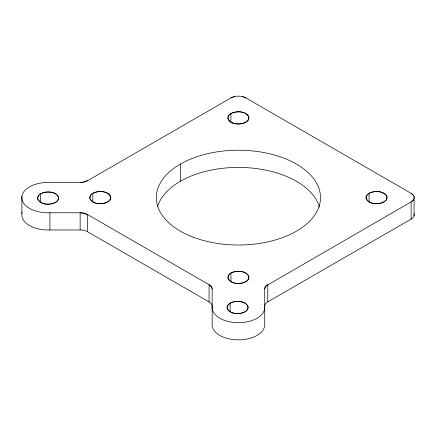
<?xml version="1.0" encoding="UTF-8"?>
<svg xmlns="http://www.w3.org/2000/svg" width="436" height="436" viewBox="0 0 436 436"><rect width="100%" height="100%" fill="white"/><g stroke="black" fill="none" stroke-linecap="round" stroke-linejoin="round"><path stroke-width="0.65" d="M414.069 215.766L414.069 196.674M234.377 96.596L230.966 97.909L87.652 180.651L83.352 182.123L80.208 182.433L48.096 182.433A26.313 15.195 0 0 0 21.8 198.151A26.313 15.195 0 0 0 49.917 212.779L80.142 212.779L83.292 213.09L87.587 214.561L209.073 284.697L211.624 287.182L212.152 288.997L212.152 323.637A26.313 15.195 0 0 0 237.495 339.867A26.313 15.195 0 0 0 264.723 324.684L264.723 288.959L265.044 287.542L266.298 285.793L411.115 201.923L413.399 199.95M40.619 193.769L38.466 195.628L37.703 198.609C40.728 205.934 52.707 205.558 57.732 200.544L58.5 197.563C55.955 190.859 46.14 191.077 40.619 193.769L40.619 202.364M92.803 193.311L90.65 195.17L89.887 198.146C92.912 205.465 104.874 205.089 109.894 200.08L110.662 197.099C108.117 190.407 98.313 190.625 92.803 193.311L92.803 201.906M230.933 113.562L228.786 115.415L228.017 118.396C231.042 125.715 243.01 125.339 248.03 120.331L248.793 117.349C246.253 110.657 236.448 110.875 230.933 113.562L230.933 122.816M230.933 273.061L228.786 274.92L228.017 277.896C231.042 285.215 243.01 284.839 248.03 279.83L248.793 276.855C246.253 270.156 236.448 270.375 230.933 273.061L230.933 281.656M230.126 303.178L227.974 305.037L227.21 308.018C230.235 315.348 242.214 314.972 247.239 309.958L248.002 306.971C245.457 300.273 235.647 300.486 230.126 303.178L230.126 311.773M369.069 193.311L366.916 195.17L366.153 198.146C369.178 205.465 381.14 205.089 386.16 200.08L386.928 197.099C384.383 190.407 374.579 190.625 369.069 193.311L369.069 201.906M264.723 306.148A10.524 6.077 0 0 1 267.802 301.848L411.115 219.112A10.524 6.077 0 0 0 414.015 213.684M22.231 212.027A26.313 15.195 0 0 0 49.917 229.968L80.142 229.968A10.524 6.077 0 0 1 87.587 231.75L209.073 301.886A10.524 6.077 0 0 1 212.152 306.186M242.432 96.596L245.85 97.909L411.115 193.328L413.399 195.301M411.115 219.112L411.115 201.923A10.524 6.077 0 0 0 411.115 193.328M267.802 301.848L267.802 284.664A10.524 6.077 0 0 0 264.723 288.959M209.073 301.886L209.073 284.697A10.524 6.077 0 0 1 212.152 288.997M180.351 164.105L180.351 181.294M87.587 231.75L87.587 214.561A10.524 6.077 0 0 0 80.142 212.779L80.142 229.968M49.917 212.779L49.917 229.968M21.887 196.276L21.887 213.466M87.652 180.651A10.524 6.077 0 0 1 80.208 182.433M230.966 97.909A10.524 6.077 0 0 1 245.85 97.909M157.581 206.484A82.104 47.399 0 0 1 238.906 167.413A82.104 47.399 0 0 1 319.403 207.056M264.723 307.494A26.313 15.195 0 0 1 237.495 322.678A26.313 15.195 0 0 1 212.152 306.448M42.319 203.198A10.578 6.109 0 0 0 58.664 198.418A10.578 6.109 0 0 0 43.322 192.636A10.578 6.109 0 0 0 42.319 203.198M231.821 312.612A10.578 6.109 0 0 0 248.171 307.832A10.578 6.109 0 0 0 232.829 302.05A10.578 6.109 0 0 0 231.821 312.612M193.524 237.315A82.104 47.399 0 0 0 320.384 200.222A82.104 47.399 0 0 0 201.312 155.336A82.104 47.399 0 0 0 193.524 237.315M94.498 202.735A10.568 6.099 0 0 0 110.826 197.96A10.568 6.099 0 0 0 95.5 192.183A10.568 6.099 0 0 0 94.498 202.735M232.628 282.484A10.568 6.099 0 0 0 248.956 277.71A10.568 6.099 0 0 0 233.631 271.933A10.568 6.099 0 0 0 232.628 282.484M370.764 202.735A10.568 6.099 0 0 0 387.092 197.96A10.568 6.099 0 0 0 371.766 192.183A10.568 6.099 0 0 0 370.764 202.735M232.628 122.985A10.568 6.099 0 0 0 248.956 118.205A10.568 6.099 0 0 0 233.631 112.434A10.568 6.099 0 0 0 232.628 122.985"/></g></svg>
